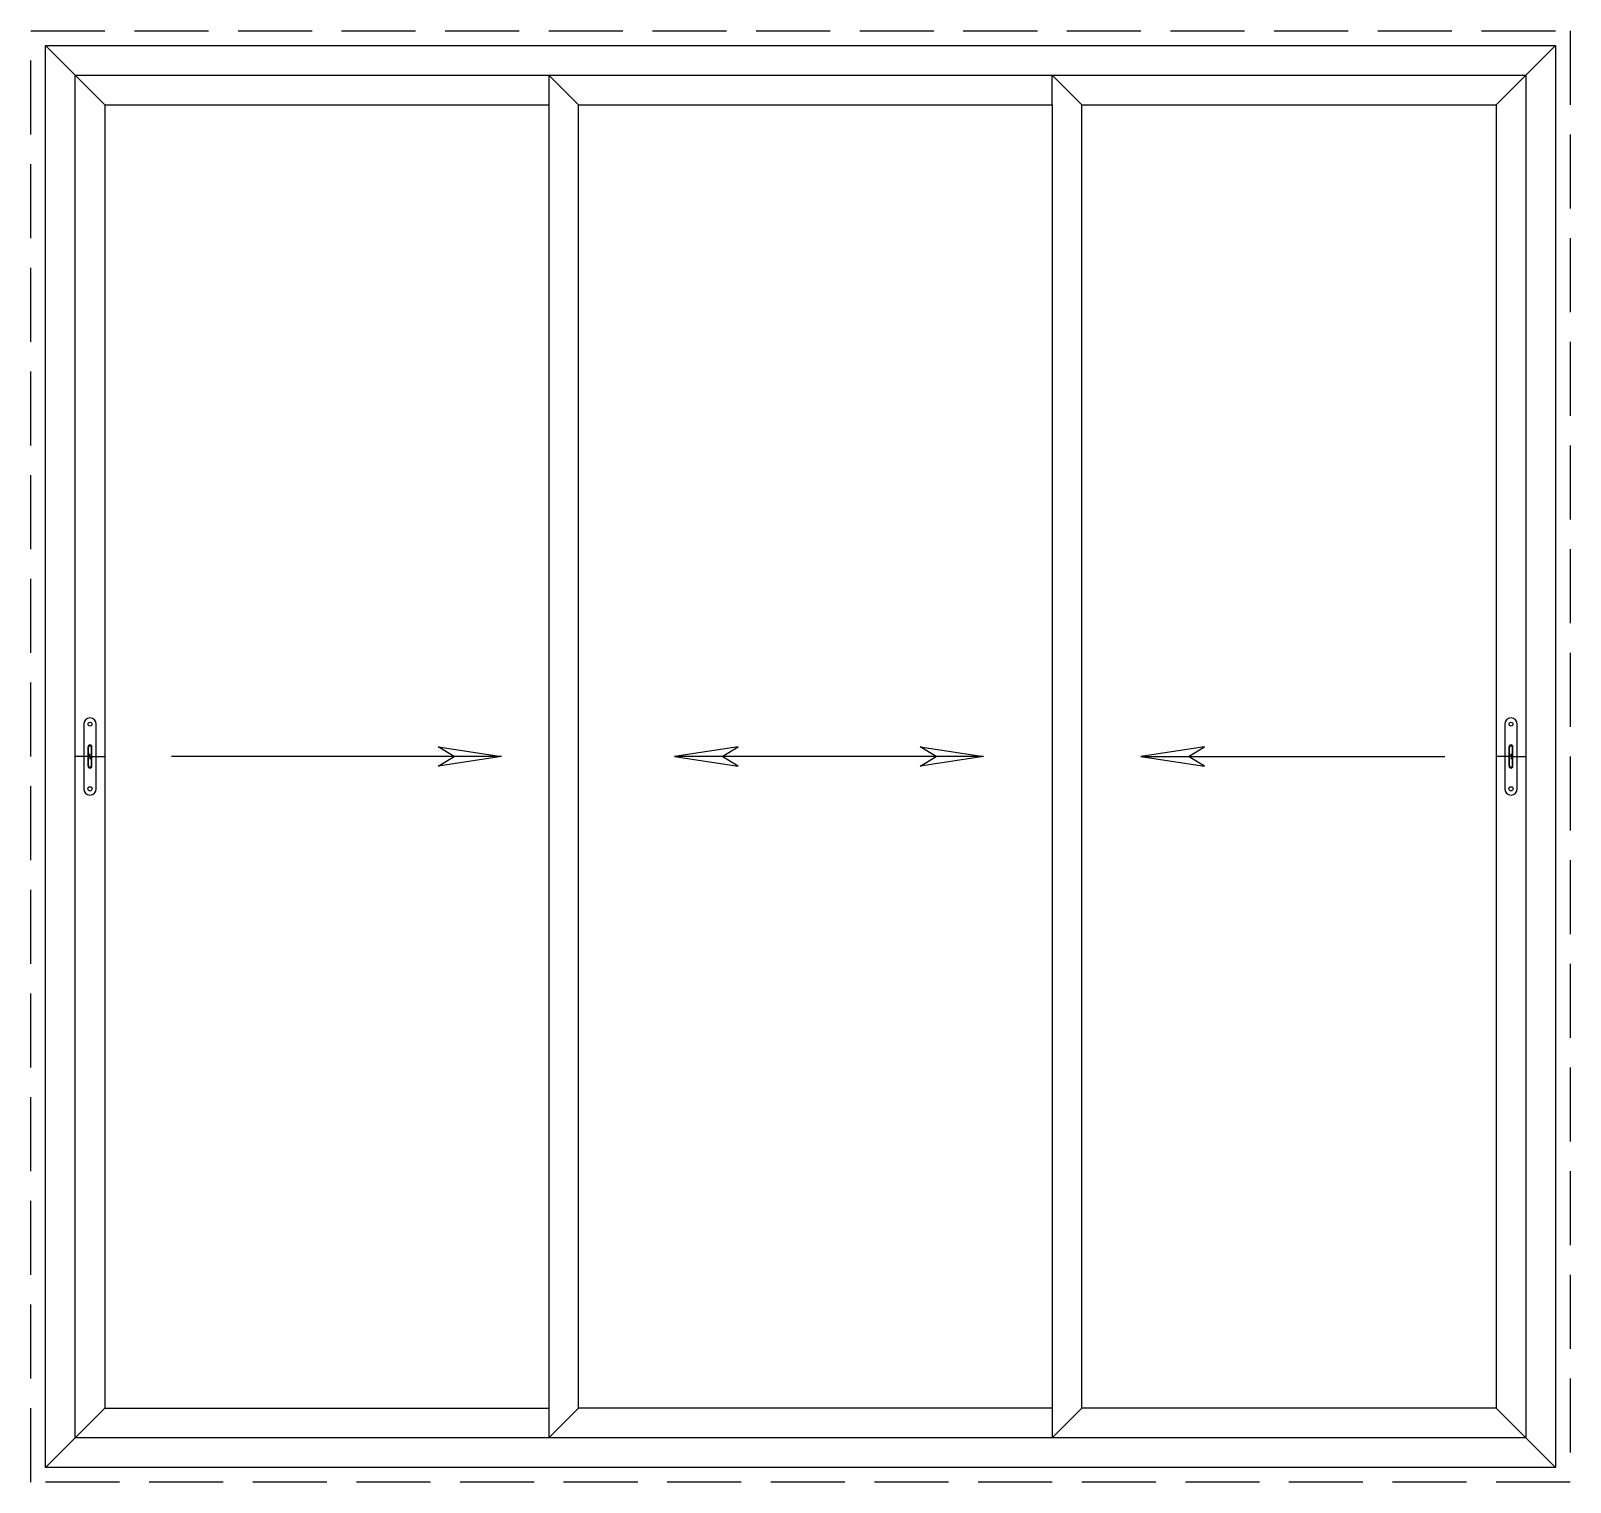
# Model space of a CAD drawing. Header units: millimetres. Extents: x 0 to 2600, y 0 to 2450.
import ezdxf

# ---------------------------------------------------------------- set-up
doc = ezdxf.new("R2010")
doc.units = ezdxf.units.MM
doc.linetypes.add('DASH', pattern=[0.35, 0.25, -0.1])
for name, color, linetype in [('Sunac_Gridline_Glass', 134, 'Continuous'), ('Sunac_Hardware', 13, 'Continuous'), ('Sunac_Wall', 2, 'DASH')]:
    doc.layers.add(name, color=color, linetype=linetype)

# ---------------------------------------------------------------- blocks, each defined once
blk = doc.blocks.new('GS')
at = {"layer": 'Sunac_Hardware', "ltscale": 0.05}
for p, q in [((-25, 0), (-50, 0)), ((-28.3, -16.3), (-28.3, 16.3)), ((-27.3, -16.3), (-27.3, 16.3)), ((-25, 0), (-25, 4.6)), ((-25, 0), (0, 0)), ((-25, 0), (-25, -4.6)), ((-22.7, -16.3), (-22.7, 16.3)), ((-21.7, -16.3), (-21.7, 16.3))]:
    blk.add_line(p, q, dxfattribs=at)
for points in [[(-35.5, 54.5), (-35.5, -54.5)], [(-14.5, -54.5), (-14.5, 54.5)]]:
    blk.add_lwpolyline(points, dxfattribs=at)
for centre, radius in [((-25, 54.5), 3.27), ((-25, -54.5), 3.56)]:
    blk.add_circle(centre, radius, dxfattribs=at)
for centre, radius, start, end in [((-25, 54.5), 10.5, 0, 180), ((-25, 16.3), 3.27, 0, 180), ((-25, 16.3), 2.27, 0, 180), ((-25, -16.3), 3.27, 180, 0), ((-25, -16.3), 2.27, 180, 0), ((-25, -54.5), 10.5, 180, 0)]:
    blk.add_arc(centre, radius, start, end, dxfattribs=at)
blk = doc.blocks.new('RCArray3')
at = {"layer": 'Sunac_Gridline_Glass'}
for points in [[(557.5, 0), (0, 0)], [(450.4, 16.1), (557.5, 0), (450.4, -16.3), (477.3, 0), (450.4, 16.1)]]:
    blk.add_lwpolyline(points, dxfattribs=at)
blk = doc.blocks.new('RCArray4')
at = {"layer": 'Sunac_Gridline_Glass'}
for points in [[(-153.8, 16.1), (-261, 0), (-153.8, -16.3), (-180.7, 0), (-153.8, 16.1)], [(261, 0), (-261, 0)], [(153.8, 16.1), (261, 0), (153.8, -16.3), (180.7, 0), (153.8, 16.1)]]:
    blk.add_lwpolyline(points, dxfattribs=at)
blk = doc.blocks.new('Raarray4')
at = {"layer": 'Sunac_Gridline_Glass'}
for points in [[(-182.6, 16.1), (-289.7, 0), (-182.6, -16.3), (-209.5, 0), (-182.6, 16.1)], [(-289.7, 0), (223.3, 0)]]:
    blk.add_lwpolyline(points, dxfattribs=at)

msp = doc.modelspace()

# ---------------------------------------------------------------- linework, layer by layer
at = {"layer": 'Sunac_Gridline_Glass'}
for p, q in [((25, 2425), (125, 2325)), ((2475, 2325), (2575, 2425)), ((925, 2325), (875, 2375)), ((875, 2375), (875, 75)), ((1775, 2325), (1725, 2375)), ((1725, 2325), (1725, 2375)), ((125, 2325), (125, 125)), ((125, 2325), (875, 2325)), ((25, 25), (125, 125)), ((125, 125), (875, 125)), ((925, 125), (875, 75)), ((925, 125), (925, 125)), ((1725, 75), (1775, 125)), ((1725, 125), (1725, 75)), ((2475, 125), (2575, 25))]:
    msp.add_line(p, q, dxfattribs=at)
for points in [[(25, 25), (25, 2425), (2575, 2425), (2575, 25)], [(75, 75), (75, 2375), (2525, 2375), (2525, 75)]]:
    msp.add_lwpolyline(points, close=True, dxfattribs=at)
for points in [[(925, 2325), (1725, 2325), (1725, 125), (925, 125), (925, 2325)], [(1775, 2325), (2475, 2325), (2475, 125), (1775, 125), (1775, 2325)]]:
    msp.add_lwpolyline(points, dxfattribs=at)
at = {"layer": 'Sunac_Wall', "lineweight": -3, "ltscale": 500}
msp.add_lwpolyline([(0, 0), (0, 2450), (2600, 2450), (2600, 0)], close=True, dxfattribs=at)

# ---------------------------------------------------------------- block references
for name, p in [('RCArray3', (237.5, 1225)), ('RCArray4', (1348.3, 1225)), ('Raarray4', (2164.7, 1225))]:
    msp.add_blockref(name, p)
at = {"layer": 'Sunac_Hardware'}
for p in [(125, 1225), (2525, 1225)]:
    msp.add_blockref('GS', p, dxfattribs=at)

doc.saveas('drawing.dxf')
